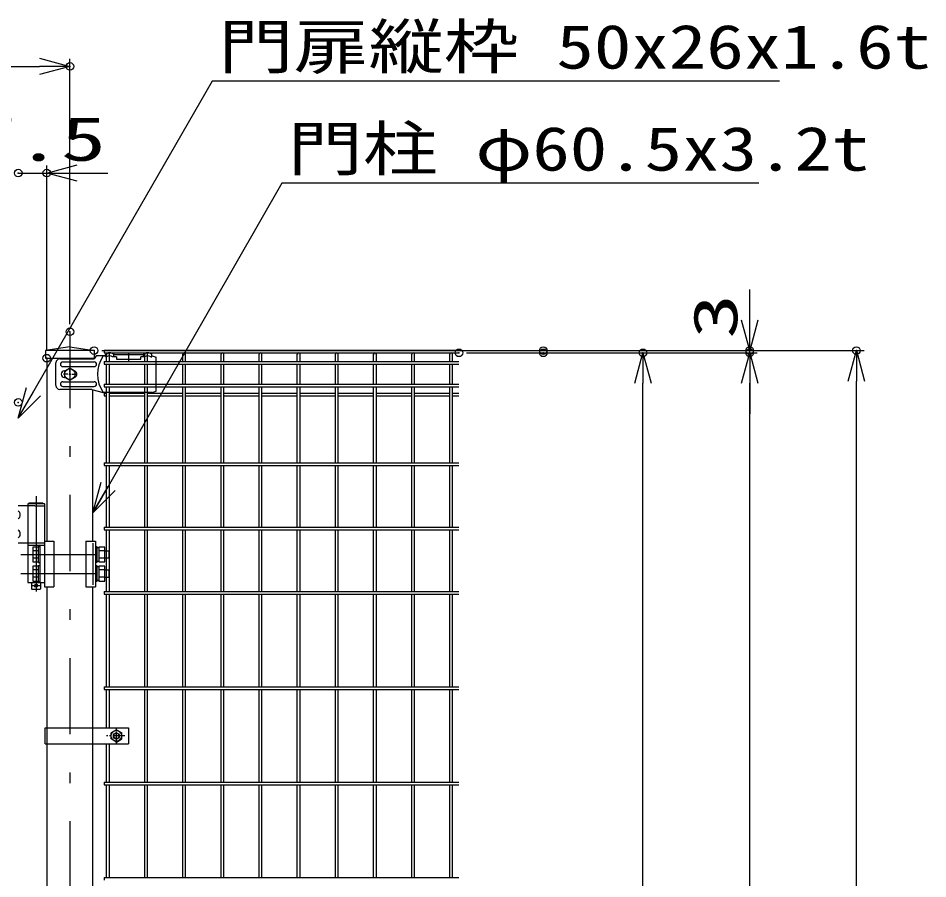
# Model space of a CAD drawing. Units: millimetres, scale not verified. Extents: x -4455 to 4455, y -3150 to 3150.
# Drawn here: x -1589 to -396, y 369 to 1498 of the extents above; entities that cross this region are included whole.
import ezdxf
from ezdxf.enums import TextEntityAlignment as Align

# ---------------------------------------------------------------- set-up
doc = ezdxf.new("R2010")
doc.units = ezdxf.units.MM
doc.header["$LTSCALE"] = 20
doc.header["$PDMODE"] = 32
doc.header["$PDSIZE"] = 10
for name, pattern in [('USER1', [10.7, 5, -2.5, 0.7, -2.5]), ('USER2', [0.375, 0.25, -0.125]), ('USER4', [1.125, 0.75, -0.125, 0.125, -0.125])]:
    doc.linetypes.add(name, pattern=pattern)
for name, color, linetype, lineweight in [('0-0_外形線', 7, 'Continuous', 25), ('0-1_寸法線', 4, 'Continuous', 25), ('0-2_0', 3, 'USER2', 25), ('0-5_軸線', 2, 'USER1', 25), ('0-7_丁番', 3, 'Continuous', 25), ('0-B_LAYER06', 3, 'Continuous', 25), ('0-D_継手', 3, 'Continuous', 25), ('0-E_2', 7, 'Continuous', 25), ('1-3_NER', 30, 'Continuous', 25)]:
    doc.layers.add(name, color=color, linetype=linetype, lineweight=lineweight)
doc.layers.add('0-3_DEFPOINTS', color=7, linetype='Continuous')
doc.styles.add('ＭＳ ゴシック', font='')
doc.styles.get('ＭＳ ゴシック').set_extended_font_data('MS Gothic')

# ---------------------------------------------------------------- blocks, each defined once
blk = doc.blocks.new('_Open30')
at = {"layer": '0-2_0', "color": 4, "linetype": 'Continuous'}
blk.add_line((0, 0), (-20, 0), dxfattribs=at)
blk.add_lwpolyline([(-20, 5.36), (0, 0), (-20, -5.36)], dxfattribs=at)
blk = doc.blocks.new('tu')
at = {"layer": '0-B_LAYER06'}
for p, q in [((141270.7, 81292.7), (141270.7, 81352.7)), ((141490.7, 81352.7), (142270.7, 81352.7)), ((141490.7, 81292.7), (141490.7, 81352.7)), ((141880.7, 81400.2), (141880.7, 81185.2)), ((142270.7, 81292.7), (142270.7, 81352.7)), ((142490.7, 81292.7), (142490.7, 81352.7)), ((139974.8, 80540.2), (139974.8, 81140.2)), ((140153.5, 81160.2), (140980.1, 81160.2)), ((141270.7, 81320.2), (141028.6, 81320.2)), ((141560.7, 81292.7), (141460.7, 81292.7)), ((141560.7, 81292.7), (141560.7, 81232.7)), ((142300.7, 81292.7), (142200.7, 81292.7)), ((142460.7, 81292.7), (142490.7, 81292.7)), ((142500.1, 81320.2), (142600.1, 81288.2)), ((140153.5, 81040.2), (140980.1, 81040.2)), ((140200.4, 80930.2), (140218.9, 80930.2)), ((140340.1, 81000.2), (140201.6, 80920.2)), ((140340.1, 81000.2), (140201.6, 80920.2)), ((140201.6, 80920.2), (140201.6, 80760.2)), ((140201.6, 80920.2), (140201.6, 80760.2)), ((140340.1, 80894.2), (140340.1, 81005.8)), ((140478.7, 80920.2), (140340.1, 81000.2)), ((140478.7, 80920.2), (140340.1, 81000.2)), ((140340.1, 80813.2), (140340.1, 80867.2)), ((140478.7, 80760.2), (140478.7, 80920.2)), ((140478.7, 80760.2), (140478.7, 80920.2)), ((140153.5, 80640.2), (140980.1, 80640.2)), ((140286.1, 80840.2), (140174.6, 80840.2)), ((140200.4, 80750.2), (140218.9, 80750.2)), ((140201.6, 80760.2), (140340.1, 80680.2)), ((140201.6, 80760.2), (140340.1, 80680.2)), ((140313.1, 80840.2), (140367.1, 80840.2)), ((140340.1, 80786.2), (140340.1, 80674.7)), ((140340.1, 80680.2), (140478.7, 80760.2)), ((140340.1, 80680.2), (140478.7, 80760.2)), ((140394.1, 80840.2), (140505.7, 80840.2)), ((140918.6, 80440.2), (140074.8, 80440.2)), ((140153.5, 80520.2), (140980.1, 80520.2)), ((140918.6, 80440.2), (141217.1, 80360.2)), ((142500.1, 80360.2), (142600.1, 80392.2)), ((142500.1, 80360.2), (141217.1, 80360.2))]:
    blk.add_line(p, q, dxfattribs=at)
for points in [[(141300.7, 81292.7), (141270.7, 81292.7), (141270.7, 81352.7)], [(141560.7, 81232.7), (142200.7, 81232.7), (142200.7, 81292.7)]]:
    blk.add_lwpolyline(points, dxfattribs=at)
blk.add_circle((140340.1, 80840.2), 138.6, dxfattribs=at)
blk.add_circle((140340.1, 80840.2), 138.6, dxfattribs=at)
for centre, radius, start, end in [((141380.7, 81250.7), 150, 42.83468, 137.16667), ((142380.7, 81250.7), 150, 42.83331, 137.16532), ((140074.8, 81140.2), 100, 90.00001, 179.99999), ((140153.5, 81100.2), 60, 90, 270), ((140980.1, 81100.2), 60, 270, 90), ((141894.4, 80840.2), 830.1, 144.67551, 215.32453), ((141380.7, 81203.3), 120, 48.1895, 131.81049), ((142380.7, 81203.3), 120, 48.1895, 131.81051), ((140200.4, 80840.2), 90, 90, 270), ((140435.6, 80840.2), 90, 299.99756, 60.00244), ((140153.5, 80580.2), 60, 90, 270), ((140980.1, 80580.2), 60, 270, 90), ((140074.8, 80540.2), 100, 180.00001, 270)]:
    blk.add_arc(centre, radius, start, end, dxfattribs=at)
at = {"layer": '0-D_継手'}
for p in [(140074.8, 81240.2), (141028.6, 81320.2)]:
    blk.add_line(p, (140975.1, 81240.2), dxfattribs=at)
at = {"layer": '0-E_2', "color": 3}
blk.add_line((142600.1, 80392.2), (142600.1, 81288.2), dxfattribs=at)

msp = doc.modelspace()

# ---------------------------------------------------------------- linework, layer by layer
at = {"layer": '0-0_外形線'}
for p, q in [((-1521.16, 1066.59), (-1552.91, 1061.92)), ((-1489.41, 1061.92), (-1552.91, 1061.92)), ((-1552.91, 1061.92), (-1552.91, 1051.92)), ((-1521.16, 1066.59), (-1489.41, 1061.92)), ((-1489.41, 1061.92), (-1499.91, 1061.92)), ((-1489.41, 1061.92), (-1489.41, 1051.92)), ((-1552.91, 1051.92), (-1489.41, 1051.92)), ((-1551.41, 1051.92), (-1551.41, 811.92)), ((-1490.91, 811.92), (-1490.91, 1010.17)), ((-1554.6, 811.92), (-1542.13, 811.92)), ((-1554.6, 811.92), (-1554.6, 751.92)), ((-1542.13, 811.92), (-1542.13, 751.92)), ((-1500.19, 811.92), (-1487.72, 811.92)), ((-1500.19, 811.92), (-1500.19, 751.92)), ((-1487.72, 811.92), (-1487.72, 751.92)), ((-1554.6, 751.92), (-1542.13, 751.92)), ((-1551.41, 751.92), (-1551.41, 566.92)), ((-1500.19, 751.92), (-1487.72, 751.92)), ((-1490.91, 566.92), (-1490.91, 751.92)), ((-1551.41, 683.42), (-1551.41, 84.42)), ((-1490.91, 84.42), (-1490.91, 683.42))]:
    msp.add_line(p, q, dxfattribs=at)
at = {"layer": '0-0_外形線', "color": 2}
msp.add_line((-1565.45, 870.9), (-1565.45, 745.69), dxfattribs=at)
at = {"layer": '0-1_寸法線'}
for p, q in [((-1521.16, 1096.48), (-1521.16, 1444.63)), ((-2681.16, 1434.63), (-1561.16, 1434.63)), ((-1551.41, 1061.92), (-1551.41, 1304.63)), ((-1588.91, 1294.63), (-1551.41, 1294.63)), ((-1511.41, 1294.63), (-1471.41, 1294.63)), ((-629.94, 1101.92), (-629.94, 1141.92)), ((-1479.41, 1061.92), (-619.94, 1061.92)), ((-890.6, 1061.92), (-479.94, 1061.92)), ((-629.94, 1058.92), (-629.94, 1061.92)), ((-1001.16, 1058.92), (-619.94, 1058.92)), ((-890.6, 1058.92), (-759.94, 1058.92)), ((-890.6, 1058.92), (-619.94, 1058.92)), ((-769.94, -871.08), (-769.94, 1018.92)), ((-629.94, -901.08), (-629.94, 1018.92)), ((-629.94, 1018.92), (-629.94, 978.92)), ((-489.94, -1201.08), (-489.94, 1021.92))]:
    msp.add_line(p, q, dxfattribs=at)
for points in [[(-590.99, 1415.49), (-1334.43, 1415.49), (-1587.91, 974.99)], [(-618.1, 1281.68), (-1243.43, 1281.68), (-1489.91, 850.78)]]:
    msp.add_lwpolyline(points, dxfattribs=at)
at = {"layer": '0-3_DEFPOINTS'}
for p in [(-1521.16, 1434.63), (-1588.91, 1294.63), (-1551.41, 1294.63), (-1521.16, 1086.48), (-1489.41, 1061.92), (-1011.16, 1058.92), (-900.6, 1061.92), (-900.6, 1058.92), (-900.6, 1058.92), (-769.94, 1058.92), (-629.94, 1061.92), (-629.94, 1058.92), (-489.94, 1061.92), (-1551.41, 1051.92), (-1588.91, 993.92)]:
    msp.add_point(p, dxfattribs=at)
at = {"layer": '0-5_軸線'}
for p, q in [((-1521.16, 1086.48), (-1521.16, -1337.02)), ((-1585.37, 794.42), (-1458.07, 794.42)), ((-1585.42, 769.42), (-1458.13, 769.42))]:
    msp.add_line(p, q, dxfattribs=at)
at = {"layer": '0-7_丁番'}
for p, q in [((-1574.45, 861.92), (-1576.3, 860.92)), ((-1556.45, 861.92), (-1574.45, 861.92)), ((-1556.45, 861.92), (-1554.6, 860.92)), ((-1554.6, 860.92), (-1554.6, 757.42)), ((-1567.1, 858.42), (-1588.91, 858.42)), ((-1567.1, 858.42), (-1554.6, 858.42)), ((-1554.6, 809.42), (-1588.91, 809.42)), ((-1576.3, 809.42), (-1576.3, 757.42)), ((-1576.3, 806.42), (-1554.6, 806.42)), ((-1562.6, 804.2), (-1569.6, 804.2)), ((-1562.6, 799.3), (-1569.6, 799.3)), ((-1562.6, 804.89), (-1560.6, 804.89)), ((-1560.6, 806.42), (-1560.6, 757.42)), ((-1490.92, 809.42), (-1490.92, 754.42)), ((-1487.7, 804.89), (-1485.7, 804.89)), ((-1485.7, 804.89), (-1485.7, 783.89)), ((-1485.7, 803.59), (-1483.2, 803.59)), ((-1475.2, 799.3), (-1483.2, 799.3)), ((-1475.2, 799.39), (-1470.2, 799.39)), ((-1470.2, 799.39), (-1470.2, 789.39)), ((-1562.6, 789.48), (-1569.6, 789.48)), ((-1475.2, 789.48), (-1483.2, 789.48)), ((-1470.2, 789.39), (-1475.2, 789.39)), ((-1562.6, 779.2), (-1569.6, 779.2)), ((-1569.6, 779.2), (-1569.6, 759.57)), ((-1562.6, 779.89), (-1560.6, 779.89)), ((-1562.6, 779.89), (-1562.6, 758.89)), ((-1485.7, 783.89), (-1487.7, 783.89)), ((-1487.7, 779.89), (-1485.7, 779.89)), ((-1483.2, 785.19), (-1485.7, 785.19)), ((-1485.7, 779.89), (-1485.7, 758.89)), ((-1485.7, 778.59), (-1483.2, 778.59)), ((-1475.2, 779.2), (-1483.2, 779.2)), ((-1483.2, 779.2), (-1483.2, 759.57)), ((-1475.2, 759.57), (-1475.2, 779.2)), ((-1562.6, 774.3), (-1569.6, 774.3)), ((-1562.6, 764.48), (-1569.6, 764.48)), ((-1475.2, 774.3), (-1483.2, 774.3)), ((-1475.2, 764.48), (-1483.2, 764.48)), ((-1475.2, 774.39), (-1470.2, 774.39)), ((-1470.2, 764.39), (-1475.2, 764.39)), ((-1470.2, 774.39), (-1470.2, 764.39)), ((-1576.3, 757.42), (-1554.6, 757.42)), ((-1571.45, 757.42), (-1571.45, 749.42)), ((-1560.45, 753.42), (-1570.45, 753.42)), ((-1569.6, 759.57), (-1562.6, 759.57)), ((-1562.6, 758.89), (-1560.6, 758.89)), ((-1559.45, 757.42), (-1559.45, 749.42)), ((-1485.7, 758.89), (-1487.7, 758.89)), ((-1483.2, 760.19), (-1485.7, 760.19)), ((-1483.2, 759.57), (-1475.2, 759.57)), ((-1570.45, 748.42), (-1571.45, 749.42)), ((-1560.45, 748.42), (-1570.45, 748.42)), ((-1560.45, 748.42), (-1559.45, 749.42))]:
    msp.add_line(p, q, dxfattribs=at)
for points in [[(-1554.6, 860.92), (-1576.3, 860.92), (-1576.3, 809.42)], [(-1569.6, 804.2), (-1569.6, 784.57), (-1562.6, 784.57)], [(-1562.6, 804.89), (-1562.6, 783.89), (-1560.6, 783.89)]]:
    msp.add_lwpolyline(points, dxfattribs=at)
msp.add_lwpolyline([(-1483.2, 784.57), (-1475.2, 784.57), (-1475.2, 804.2), (-1483.2, 804.2)], close=True, dxfattribs=at)
msp.add_circle((-1565.45, 753.42), 2, dxfattribs=at)
for centre in [(-1592.15, 846.42), (-1592.15, 821.42)]:
    msp.add_arc(centre, 6, 302.72244, 57.27756, dxfattribs=at)
at = {"layer": '0-B_LAYER06'}
for p, q in [((-1553.71, 566.92), (-1444.16, 566.92)), ((-1553.71, 545.92), (-1553.71, 566.92)), ((-1460.16, 564.51), (-1467.16, 560.47)), ((-1460.16, 564.51), (-1453.16, 560.47)), ((-1444.16, 566.92), (-1444.16, 545.92)), ((-1467.16, 552.38), (-1467.16, 560.47)), ((-1460.16, 548.34), (-1467.16, 552.38)), ((-1460.16, 548.34), (-1453.16, 552.38)), ((-1453.16, 552.38), (-1453.16, 560.47)), ((-1553.71, 545.92), (-1444.16, 545.92))]:
    msp.add_line(p, q, dxfattribs=at)
at = {"layer": '0-B_LAYER06', "color": 1, "linetype": 'USER4'}
for p, q in [((-1460.16, 546.58), (-1460.16, 566.32)), ((-1449, 556.42), (-1472.95, 556.42))]:
    msp.add_line(p, q, dxfattribs=at)
at = {"layer": '0-B_LAYER06', "color": 1}
for radius in [7, 3.5]:
    msp.add_circle((-1460.16, 556.42), radius, dxfattribs=at)
at = {"layer": '0-B_LAYER06'}
msp.add_circle((-1460.16, 556.42), 4, dxfattribs=at)
at = {"layer": '1-3_NER'}
for p, q in [((-1476.16, 1062.52), (-1011.16, 1062.52)), ((-1476.16, 1062.52), (-1476.16, 1058.92)), ((-1476.16, 1058.92), (-1011.16, 1058.92)), ((-1472.96, 1047.62), (-1472.96, 1057.12)), ((-1469.36, 1047.62), (-1469.36, 1057.12)), ((-1422.96, 1047.62), (-1422.96, 1057.12)), ((-1419.36, 1047.62), (-1419.36, 1057.12)), ((-1372.96, 1047.62), (-1372.96, 1057.12)), ((-1369.36, 1047.62), (-1369.36, 1057.12)), ((-1322.96, 1047.62), (-1322.96, 1057.12)), ((-1319.36, 1047.62), (-1319.36, 1057.12)), ((-1272.96, 1047.62), (-1272.96, 1057.12)), ((-1269.36, 1047.62), (-1269.36, 1057.12)), ((-1222.96, 1047.62), (-1222.96, 1057.12)), ((-1219.36, 1047.62), (-1219.36, 1057.12)), ((-1172.96, 1047.62), (-1172.96, 1057.12)), ((-1169.36, 1047.62), (-1169.36, 1057.12)), ((-1122.96, 1047.62), (-1122.96, 1057.12)), ((-1119.36, 1047.62), (-1119.36, 1057.12)), ((-1072.96, 1047.62), (-1072.96, 1057.12)), ((-1069.36, 1047.62), (-1069.36, 1057.12)), ((-1022.96, 1047.62), (-1022.96, 1057.12)), ((-1019.36, 1047.62), (-1019.36, 1057.12)), ((-1476.16, 1047.62), (-1011.16, 1047.62)), ((-1476.16, 1047.62), (-1476.16, 1044.02)), ((-1476.16, 1044.02), (-1011.16, 1044.02)), ((-1472.96, 1017.82), (-1472.96, 1044.02)), ((-1469.36, 1017.82), (-1469.36, 1044.02)), ((-1422.96, 1017.82), (-1422.96, 1044.02)), ((-1419.36, 1017.82), (-1419.36, 1044.02)), ((-1372.96, 1017.82), (-1372.96, 1044.02)), ((-1369.36, 1017.82), (-1369.36, 1044.02)), ((-1322.96, 1017.82), (-1322.96, 1044.02)), ((-1319.36, 1017.82), (-1319.36, 1044.02)), ((-1272.96, 1017.82), (-1272.96, 1044.02)), ((-1269.36, 1017.82), (-1269.36, 1044.02)), ((-1222.96, 1017.82), (-1222.96, 1044.02)), ((-1219.36, 1017.82), (-1219.36, 1044.02)), ((-1172.96, 1017.82), (-1172.96, 1044.02)), ((-1169.36, 1017.82), (-1169.36, 1044.02)), ((-1122.96, 1017.82), (-1122.96, 1044.02)), ((-1119.36, 1017.82), (-1119.36, 1044.02)), ((-1072.96, 1017.82), (-1072.96, 1044.02)), ((-1069.36, 1017.82), (-1069.36, 1044.02)), ((-1022.96, 1017.82), (-1022.96, 1044.02)), ((-1019.36, 1017.82), (-1019.36, 1044.02)), ((-1476.16, 1017.82), (-1011.16, 1017.82)), ((-1476.16, 1017.82), (-1476.16, 1014.22)), ((-1476.16, 1014.22), (-1011.16, 1014.22)), ((-1472.96, 914.72), (-1472.96, 1014.22)), ((-1469.36, 914.72), (-1469.36, 1014.22)), ((-1422.96, 914.72), (-1422.96, 1014.22)), ((-1419.36, 914.72), (-1419.36, 1014.22)), ((-1372.96, 914.72), (-1372.96, 1014.22)), ((-1369.36, 914.72), (-1369.36, 1014.22)), ((-1322.96, 914.72), (-1322.96, 1014.22)), ((-1319.36, 914.72), (-1319.36, 1014.22)), ((-1272.96, 914.72), (-1272.96, 1014.22)), ((-1269.36, 914.72), (-1269.36, 1014.22)), ((-1222.96, 914.72), (-1222.96, 1014.22)), ((-1219.36, 914.72), (-1219.36, 1014.22)), ((-1172.96, 914.72), (-1172.96, 1014.22)), ((-1169.36, 914.72), (-1169.36, 1014.22)), ((-1122.96, 914.72), (-1122.96, 1014.22)), ((-1119.36, 914.72), (-1119.36, 1014.22)), ((-1072.96, 914.72), (-1072.96, 1014.22)), ((-1069.36, 914.72), (-1069.36, 1014.22)), ((-1022.96, 914.72), (-1022.96, 1014.22)), ((-1019.36, 914.72), (-1019.36, 1014.22)), ((-1476.16, 1005.96), (-1476.16, 1002.36)), ((-1476.16, 1005.96), (-1472.96, 1005.96)), ((-1476.16, 1002.36), (-1472.96, 1002.36)), ((-1469.36, 1005.96), (-1422.96, 1005.96)), ((-1469.36, 1002.36), (-1422.96, 1002.36)), ((-1419.36, 1005.96), (-1372.96, 1005.96)), ((-1419.36, 1002.36), (-1372.96, 1002.36)), ((-1369.36, 1005.96), (-1322.96, 1005.96)), ((-1369.36, 1002.36), (-1322.96, 1002.36)), ((-1319.36, 1005.96), (-1272.96, 1005.96)), ((-1319.36, 1002.36), (-1272.96, 1002.36)), ((-1269.36, 1005.96), (-1222.96, 1005.96)), ((-1269.36, 1002.36), (-1222.96, 1002.36)), ((-1219.36, 1005.96), (-1172.96, 1005.96)), ((-1219.36, 1002.36), (-1172.96, 1002.36)), ((-1169.36, 1005.96), (-1122.96, 1005.96)), ((-1169.36, 1002.36), (-1122.96, 1002.36)), ((-1119.36, 1005.96), (-1072.96, 1005.96)), ((-1119.36, 1002.36), (-1072.96, 1002.36)), ((-1069.36, 1005.96), (-1022.96, 1005.96)), ((-1069.36, 1002.36), (-1022.96, 1002.36)), ((-1019.36, 1005.96), (-1011.16, 1005.96)), ((-1019.36, 1002.36), (-1011.16, 1002.36)), ((-1476.16, 914.72), (-1011.16, 914.72)), ((-1476.16, 914.72), (-1476.16, 911.12)), ((-1476.16, 911.12), (-1011.16, 911.12)), ((-1472.96, 830.22), (-1472.96, 911.12)), ((-1469.36, 830.22), (-1469.36, 911.12)), ((-1422.96, 830.22), (-1422.96, 911.12)), ((-1419.36, 830.22), (-1419.36, 911.12)), ((-1372.96, 830.22), (-1372.96, 911.12)), ((-1369.36, 830.22), (-1369.36, 911.12)), ((-1322.96, 830.22), (-1322.96, 911.12)), ((-1319.36, 830.22), (-1319.36, 911.12)), ((-1272.96, 830.22), (-1272.96, 911.12)), ((-1269.36, 830.22), (-1269.36, 911.12)), ((-1222.96, 830.22), (-1222.96, 911.12)), ((-1219.36, 830.22), (-1219.36, 911.12)), ((-1172.96, 830.22), (-1172.96, 911.12)), ((-1169.36, 830.22), (-1169.36, 911.12)), ((-1122.96, 830.22), (-1122.96, 911.12)), ((-1119.36, 830.22), (-1119.36, 911.12)), ((-1072.96, 830.22), (-1072.96, 911.12)), ((-1069.36, 830.22), (-1069.36, 911.12)), ((-1022.96, 830.22), (-1022.96, 911.12)), ((-1019.36, 830.22), (-1019.36, 911.12)), ((-1476.16, 830.22), (-1011.16, 830.22)), ((-1476.16, 830.22), (-1476.16, 826.62)), ((-1476.16, 826.62), (-1011.16, 826.62)), ((-1472.96, 745.72), (-1472.96, 826.62)), ((-1469.36, 745.72), (-1469.36, 826.62)), ((-1422.96, 745.72), (-1422.96, 826.62)), ((-1419.36, 745.72), (-1419.36, 826.62)), ((-1372.96, 745.72), (-1372.96, 826.62)), ((-1369.36, 745.72), (-1369.36, 826.62)), ((-1322.96, 745.72), (-1322.96, 826.62)), ((-1319.36, 745.72), (-1319.36, 826.62)), ((-1272.96, 745.72), (-1272.96, 826.62)), ((-1269.36, 745.72), (-1269.36, 826.62)), ((-1222.96, 745.72), (-1222.96, 826.62)), ((-1219.36, 745.72), (-1219.36, 826.62)), ((-1172.96, 745.72), (-1172.96, 826.62)), ((-1169.36, 745.72), (-1169.36, 826.62)), ((-1122.96, 745.72), (-1122.96, 826.62)), ((-1119.36, 745.72), (-1119.36, 826.62)), ((-1072.96, 745.72), (-1072.96, 826.62)), ((-1069.36, 745.72), (-1069.36, 826.62)), ((-1022.96, 745.72), (-1022.96, 826.62)), ((-1019.36, 745.72), (-1019.36, 826.62)), ((-1476.16, 745.72), (-1011.16, 745.72)), ((-1476.16, 745.72), (-1476.16, 742.12)), ((-1476.16, 742.12), (-1011.16, 742.12)), ((-1472.96, 620.72), (-1472.96, 742.12)), ((-1469.36, 620.72), (-1469.36, 742.12)), ((-1422.96, 620.72), (-1422.96, 742.12)), ((-1419.36, 620.72), (-1419.36, 742.12)), ((-1372.96, 620.72), (-1372.96, 742.12)), ((-1369.36, 620.72), (-1369.36, 742.12)), ((-1322.96, 620.72), (-1322.96, 742.12)), ((-1319.36, 620.72), (-1319.36, 742.12)), ((-1272.96, 620.72), (-1272.96, 742.12)), ((-1269.36, 620.72), (-1269.36, 742.12)), ((-1222.96, 620.72), (-1222.96, 742.12)), ((-1219.36, 620.72), (-1219.36, 742.12)), ((-1172.96, 620.72), (-1172.96, 742.12)), ((-1169.36, 620.72), (-1169.36, 742.12)), ((-1122.96, 620.72), (-1122.96, 742.12)), ((-1119.36, 620.72), (-1119.36, 742.12)), ((-1072.96, 620.72), (-1072.96, 742.12)), ((-1069.36, 620.72), (-1069.36, 742.12)), ((-1022.96, 620.72), (-1022.96, 742.12)), ((-1019.36, 620.72), (-1019.36, 742.12)), ((-1476.16, 620.72), (-1011.16, 620.72)), ((-1476.16, 620.72), (-1476.16, 617.12)), ((-1476.16, 617.12), (-1011.16, 617.12)), ((-1472.96, 566.92), (-1472.96, 617.12)), ((-1469.36, 566.92), (-1469.36, 617.12)), ((-1422.96, 495.72), (-1422.96, 617.12)), ((-1419.36, 495.72), (-1419.36, 617.12)), ((-1372.96, 495.72), (-1372.96, 617.12)), ((-1369.36, 495.72), (-1369.36, 617.12)), ((-1322.96, 495.72), (-1322.96, 617.12)), ((-1319.36, 495.72), (-1319.36, 617.12)), ((-1272.96, 495.72), (-1272.96, 617.12)), ((-1269.36, 495.72), (-1269.36, 617.12)), ((-1222.96, 495.72), (-1222.96, 617.12)), ((-1219.36, 495.72), (-1219.36, 617.12)), ((-1172.96, 495.72), (-1172.96, 617.12)), ((-1169.36, 495.72), (-1169.36, 617.12)), ((-1122.96, 495.72), (-1122.96, 617.12)), ((-1119.36, 495.72), (-1119.36, 617.12)), ((-1072.96, 495.72), (-1072.96, 617.12)), ((-1069.36, 495.72), (-1069.36, 617.12)), ((-1022.96, 495.72), (-1022.96, 617.12)), ((-1019.36, 495.72), (-1019.36, 617.12)), ((-1472.96, 495.72), (-1472.96, 545.92)), ((-1469.36, 495.72), (-1469.36, 545.92)), ((-1476.16, 495.72), (-1011.16, 495.72)), ((-1476.16, 495.72), (-1476.16, 492.12)), ((-1476.16, 492.12), (-1011.16, 492.12)), ((-1472.96, 370.72), (-1472.96, 492.12)), ((-1469.36, 370.72), (-1469.36, 492.12)), ((-1422.96, 370.72), (-1422.96, 492.12)), ((-1419.36, 370.72), (-1419.36, 492.12)), ((-1372.96, 370.72), (-1372.96, 492.12)), ((-1369.36, 370.72), (-1369.36, 492.12)), ((-1322.96, 370.72), (-1322.96, 492.12)), ((-1319.36, 370.72), (-1319.36, 492.12)), ((-1272.96, 370.72), (-1272.96, 492.12)), ((-1269.36, 370.72), (-1269.36, 492.12)), ((-1222.96, 370.72), (-1222.96, 492.12)), ((-1219.36, 370.72), (-1219.36, 492.12)), ((-1172.96, 370.72), (-1172.96, 492.12)), ((-1169.36, 370.72), (-1169.36, 492.12)), ((-1122.96, 370.72), (-1122.96, 492.12)), ((-1119.36, 370.72), (-1119.36, 492.12)), ((-1072.96, 370.72), (-1072.96, 492.12)), ((-1069.36, 370.72), (-1069.36, 492.12)), ((-1022.96, 370.72), (-1022.96, 492.12)), ((-1019.36, 370.72), (-1019.36, 492.12)), ((-1476.16, 370.72), (-1011.16, 370.72)), ((-1476.16, 370.72), (-1476.16, 367.12))]:
    msp.add_line(p, q, dxfattribs=at)
for centre in [(-1471.16, 1057.12), (-1421.16, 1057.12), (-1371.16, 1057.12), (-1321.16, 1057.12), (-1271.16, 1057.12), (-1221.16, 1057.12), (-1171.16, 1057.12), (-1121.16, 1057.12), (-1071.16, 1057.12), (-1021.16, 1057.12)]:
    msp.add_arc(centre, 1.8, 0, 180, dxfattribs=at)

# ---------------------------------------------------------------- block references
at = {"layer": '0-1_寸法線', "xscale": 2, "yscale": 2}
msp.add_blockref('_Open30', (-1521.16, 1434.63), dxfattribs=at)
for p, rotation in [((-1551.41, 1294.63), 180), ((-629.94, 1061.92), 270), ((-489.94, 1061.92), 90), ((-769.94, 1058.92), 90), ((-629.94, 1058.92), 90), ((-629.94, 1058.92), 90), ((-1588.91, 973.26), 239.88754), ((-1490.91, 849.05), 240.0296)]:
    msp.add_blockref('_Open30', p, dxfattribs=dict(at, rotation=rotation))
at = {"layer": '0-D_継手', "xscale": 0.05, "yscale": 0.05}
msp.add_blockref('tu', (-8538.17, -3011.09), dxfattribs=at)

# ---------------------------------------------------------------- texts
at = {"layer": '0-1_寸法線', "color": 2, "style": 'ＭＳ ゴシック'}
for s, height, width, p in [('門扉縦枠 50x26x1.6t', 57.77, 1.25, (-1326.43, 1414.39)), ('37.5', 57.77, 1.5, (-1709.55, 1293.53)), ('門柱 φ60.5x3.2t', 57.73, 1.25, (-1235.43, 1280.58))]:
    msp.add_text(s, height=height, dxfattribs=dict(at, width=width)).set_placement(p, align=Align.BOTTOM_LEFT)
at = {"layer": '0-1_寸法線', "color": 2, "style": 'ＭＳ ゴシック', "width": 1.5}
msp.add_text('3', height=57.77, rotation=90, dxfattribs=at).set_placement((-628.84, 1077.31), align=Align.BOTTOM_LEFT)

doc.saveas('drawing.dxf')
